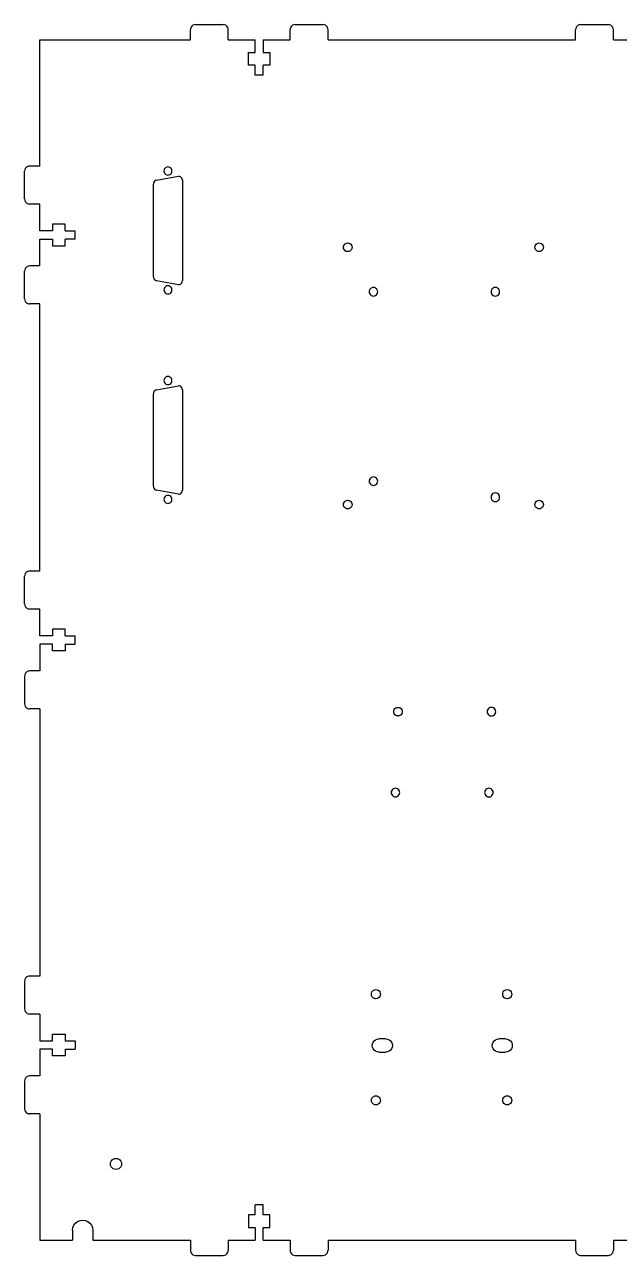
# Model space of a CAD drawing. Extents: x -841 to 661, y -518 to 541.
# Drawn here: x 156.8 to 392.3, y 44.7 to 531.7 of the extents above; entities that cross this region are included whole.
import ezdxf

# ---------------------------------------------------------------- set-up
doc = ezdxf.new("R2010")
doc.units = 0
doc.layers.get('0').update_dxf_attribs({"linetype": 'CONTINUOUS'})

msp = doc.modelspace()

# ---------------------------------------------------------------- linework, layer by layer
for p, q in [((223.03, 531.1), (222.71, 530.69)), ((223.44, 531.42), (223.03, 531.1)), ((223.92, 531.62), (223.44, 531.42)), ((224.44, 531.69), (223.92, 531.62)), ((224.44, 531.69), (235.44, 531.69)), ((235.96, 531.62), (235.44, 531.69)), ((236.44, 531.42), (235.96, 531.62)), ((236.85, 531.1), (236.44, 531.42)), ((237.17, 530.69), (236.85, 531.1)), ((262.53, 531.1), (262.21, 530.69)), ((262.94, 531.42), (262.53, 531.1)), ((263.42, 531.62), (262.94, 531.42)), ((263.94, 531.69), (263.42, 531.62)), ((263.94, 531.69), (274.94, 531.69)), ((275.46, 531.62), (274.94, 531.69)), ((275.94, 531.42), (275.46, 531.62)), ((276.35, 531.1), (275.94, 531.42)), ((276.67, 530.69), (276.35, 531.1)), ((375.53, 531.1), (375.21, 530.69)), ((375.94, 531.42), (375.53, 531.1)), ((376.42, 531.62), (375.94, 531.42)), ((376.94, 531.69), (376.42, 531.62)), ((376.94, 531.69), (387.94, 531.69)), ((388.46, 531.62), (387.94, 531.69)), ((388.94, 531.42), (388.46, 531.62)), ((389.35, 531.1), (388.94, 531.42)), ((389.67, 530.69), (389.35, 531.1)), ((222.51, 530.21), (222.44, 529.69)), ((222.44, 525.69), (222.44, 529.69)), ((222.71, 530.69), (222.51, 530.21)), ((237.37, 530.21), (237.17, 530.69)), ((237.44, 529.69), (237.37, 530.21)), ((237.44, 525.69), (237.44, 529.69)), ((262.01, 530.21), (261.94, 529.69)), ((261.94, 525.69), (261.94, 529.69)), ((262.21, 530.69), (262.01, 530.21)), ((276.87, 530.21), (276.67, 530.69)), ((276.94, 529.69), (276.87, 530.21)), ((276.94, 525.69), (276.94, 529.69)), ((375.01, 530.21), (374.94, 529.69)), ((374.94, 525.69), (374.94, 529.69)), ((375.21, 530.69), (375.01, 530.21)), ((389.87, 530.21), (389.67, 530.69)), ((389.94, 529.69), (389.87, 530.21)), ((389.94, 525.69), (389.94, 529.69)), ((162.8, 525.69), (222.44, 525.69)), ((162.8, 475.69), (162.8, 525.69)), ((237.44, 525.69), (248.09, 525.69)), ((248.09, 520.69), (248.09, 525.69)), ((251.29, 525.69), (251.29, 520.69)), ((251.29, 525.69), (261.94, 525.69)), ((276.94, 525.69), (374.94, 525.69)), ((389.94, 525.69), (400.59, 525.69)), ((245.44, 520.69), (248.09, 520.69)), ((245.44, 515.69), (245.44, 520.69)), ((251.29, 520.69), (253.94, 520.69)), ((253.94, 520.69), (253.94, 515.69)), ((248.09, 515.69), (245.44, 515.69)), ((248.09, 511.69), (248.09, 515.69)), ((251.29, 511.69), (248.09, 511.69)), ((251.29, 511.69), (251.29, 515.69)), ((253.94, 515.69), (251.29, 515.69)), ((156.87, 474.21), (156.8, 473.69)), ((156.8, 462.69), (156.8, 473.69)), ((157.07, 474.69), (156.87, 474.21)), ((157.39, 475.1), (157.07, 474.69)), ((157.8, 475.42), (157.39, 475.1)), ((158.28, 475.62), (157.8, 475.42)), ((158.8, 475.69), (158.28, 475.62)), ((162.8, 475.69), (158.8, 475.69)), ((212.01, 474.18), (211.95, 473.76)), ((211.95, 473.76), (212.01, 473.35)), ((212.17, 474.56), (212.01, 474.18)), ((212.01, 473.35), (212.17, 472.96)), ((212.42, 474.9), (212.17, 474.56)), ((212.17, 472.96), (212.42, 472.63)), ((212.75, 475.15), (212.42, 474.9)), ((212.42, 472.63), (212.75, 472.38)), ((213.14, 475.31), (212.75, 475.15)), ((213.55, 475.36), (213.14, 475.31)), ((213.97, 475.31), (213.55, 475.36)), ((214.35, 475.15), (213.97, 475.31)), ((214.68, 474.9), (214.35, 475.15)), ((214.35, 472.38), (214.68, 472.63)), ((214.94, 474.56), (214.68, 474.9)), ((214.68, 472.63), (214.94, 472.96)), ((215.1, 474.18), (214.94, 474.56)), ((214.94, 472.96), (215.1, 473.35)), ((215.15, 473.76), (215.1, 474.18)), ((215.1, 473.35), (215.15, 473.76)), ((207.86, 468.99), (207.8, 468.57)), ((207.8, 431.92), (207.8, 468.57)), ((208.02, 469.37), (207.86, 468.99)), ((208.27, 469.7), (208.02, 469.37)), ((208.6, 469.96), (208.27, 469.7)), ((208.99, 470.12), (208.6, 469.96)), ((208.99, 470.12), (217.7, 471.69)), ((212.75, 472.38), (213.14, 472.22)), ((213.14, 472.22), (213.55, 472.16)), ((213.55, 472.16), (213.97, 472.22)), ((213.97, 472.22), (214.35, 472.38)), ((218.12, 471.63), (217.7, 471.69)), ((218.5, 471.47), (218.12, 471.63)), ((218.83, 471.22), (218.5, 471.47)), ((219.09, 470.89), (218.83, 471.22)), ((219.25, 470.5), (219.09, 470.89)), ((219.3, 470.09), (219.25, 470.5)), ((219.3, 470.09), (219.3, 430.38)), ((156.8, 462.69), (156.87, 462.17)), ((156.87, 462.17), (157.07, 461.69)), ((157.07, 461.69), (157.39, 461.27)), ((157.39, 461.27), (157.8, 460.96)), ((157.8, 460.96), (158.28, 460.76)), ((158.28, 460.76), (158.8, 460.69)), ((162.8, 460.69), (158.8, 460.69)), ((162.8, 450.04), (162.8, 460.69)), ((167.8, 450.04), (162.8, 450.04)), ((167.8, 452.69), (167.8, 450.04)), ((172.8, 452.69), (167.8, 452.69)), ((172.8, 450.04), (172.8, 452.69)), ((172.8, 450.04), (176.8, 450.04)), ((176.8, 446.84), (176.8, 450.04)), ((162.8, 446.84), (167.8, 446.84)), ((162.8, 436.19), (162.8, 446.84)), ((167.8, 446.84), (167.8, 444.19)), ((167.8, 444.19), (172.8, 444.19)), ((176.8, 446.84), (172.8, 446.84)), ((172.8, 444.19), (172.8, 446.84)), ((283.04, 443.58), (283.1, 444.02)), ((283.1, 443.14), (283.04, 443.58)), ((283.1, 444.02), (283.27, 444.43)), ((283.27, 444.43), (283.54, 444.79)), ((283.54, 444.79), (283.89, 445.06)), ((283.89, 445.06), (284.3, 445.23)), ((284.3, 445.23), (284.74, 445.28)), ((284.74, 445.28), (285.18, 445.23)), ((285.18, 445.23), (285.59, 445.06)), ((285.59, 445.06), (285.95, 444.79)), ((285.95, 444.79), (286.22, 444.43)), ((286.22, 444.43), (286.39, 444.02)), ((286.39, 444.02), (286.44, 443.58)), ((286.44, 443.58), (286.39, 443.14)), ((358.84, 443.58), (358.9, 444.02)), ((358.9, 443.14), (358.84, 443.58)), ((358.9, 444.02), (359.07, 444.43)), ((359.07, 444.43), (359.34, 444.79)), ((359.34, 444.79), (359.69, 445.06)), ((359.69, 445.06), (360.1, 445.23)), ((360.1, 445.23), (360.54, 445.28)), ((360.54, 445.28), (360.98, 445.23)), ((360.98, 445.23), (361.39, 445.06)), ((361.39, 445.06), (361.75, 444.79)), ((361.75, 444.79), (362.02, 444.43)), ((362.02, 444.43), (362.19, 444.02)), ((362.19, 444.02), (362.24, 443.58)), ((362.24, 443.58), (362.19, 443.14)), ((283.27, 442.73), (283.1, 443.14)), ((283.54, 442.38), (283.27, 442.73)), ((283.89, 442.11), (283.54, 442.38)), ((284.3, 441.94), (283.89, 442.11)), ((284.74, 441.88), (284.3, 441.94)), ((285.18, 441.94), (284.74, 441.88)), ((285.59, 442.11), (285.18, 441.94)), ((285.95, 442.38), (285.59, 442.11)), ((286.22, 442.73), (285.95, 442.38)), ((286.39, 443.14), (286.22, 442.73)), ((359.07, 442.73), (358.9, 443.14)), ((359.34, 442.38), (359.07, 442.73)), ((359.69, 442.11), (359.34, 442.38)), ((360.1, 441.94), (359.69, 442.11)), ((360.54, 441.88), (360.1, 441.94)), ((360.98, 441.94), (360.54, 441.88)), ((361.39, 442.11), (360.98, 441.94)), ((361.75, 442.38), (361.39, 442.11)), ((362.02, 442.73), (361.75, 442.38)), ((362.19, 443.14), (362.02, 442.73)), ((156.87, 434.71), (156.8, 434.19)), ((156.8, 423.19), (156.8, 434.19)), ((157.07, 435.19), (156.87, 434.71)), ((157.39, 435.6), (157.07, 435.19)), ((157.8, 435.92), (157.39, 435.6)), ((158.28, 436.12), (157.8, 435.92)), ((158.8, 436.19), (158.28, 436.12)), ((162.8, 436.19), (158.8, 436.19)), ((207.8, 431.92), (207.86, 431.5)), ((207.86, 431.5), (208.02, 431.12)), ((208.02, 431.12), (208.27, 430.79)), ((208.27, 430.79), (208.6, 430.53)), ((208.6, 430.53), (208.99, 430.37)), ((217.7, 428.78), (208.99, 430.37)), ((217.7, 428.78), (218.12, 428.83)), ((218.12, 428.83), (218.5, 428.99)), ((218.5, 428.99), (218.83, 429.25)), ((218.83, 429.25), (219.09, 429.58)), ((219.09, 429.58), (219.25, 429.97)), ((219.25, 429.97), (219.3, 430.38)), ((212.01, 427.14), (211.95, 426.72)), ((211.95, 426.72), (212.01, 426.31)), ((212.17, 427.52), (212.01, 427.14)), ((212.01, 426.31), (212.17, 425.92)), ((212.42, 427.86), (212.17, 427.52)), ((212.17, 425.92), (212.42, 425.59)), ((212.75, 428.11), (212.42, 427.86)), ((212.42, 425.59), (212.75, 425.34)), ((213.14, 428.27), (212.75, 428.11)), ((212.75, 425.34), (213.14, 425.18)), ((213.55, 428.32), (213.14, 428.27)), ((213.14, 425.18), (213.55, 425.12)), ((213.97, 428.27), (213.55, 428.32)), ((213.55, 425.12), (213.97, 425.18)), ((214.35, 428.11), (213.97, 428.27)), ((213.97, 425.18), (214.35, 425.34)), ((214.68, 427.86), (214.35, 428.11)), ((214.35, 425.34), (214.68, 425.59)), ((214.94, 427.52), (214.68, 427.86)), ((214.68, 425.59), (214.94, 425.92)), ((215.1, 427.14), (214.94, 427.52)), ((214.94, 425.92), (215.1, 426.31)), ((215.15, 426.72), (215.1, 427.14)), ((215.1, 426.31), (215.15, 426.72)), ((293.29, 426.41), (293.23, 425.97)), ((293.23, 425.97), (293.29, 425.53)), ((293.46, 426.82), (293.29, 426.41)), ((293.29, 425.53), (293.46, 425.12)), ((293.73, 427.17), (293.46, 426.82)), ((293.46, 425.12), (293.73, 424.77)), ((294.08, 427.44), (293.73, 427.17)), ((293.73, 424.77), (294.08, 424.5)), ((294.5, 427.61), (294.08, 427.44)), ((294.08, 424.5), (294.5, 424.33)), ((294.93, 427.67), (294.5, 427.61)), ((294.5, 424.33), (294.93, 424.27)), ((295.37, 427.61), (294.93, 427.67)), ((294.93, 424.27), (295.37, 424.33)), ((295.78, 427.44), (295.37, 427.61)), ((295.37, 424.33), (295.78, 424.5)), ((296.14, 427.17), (295.78, 427.44)), ((295.78, 424.5), (296.14, 424.77)), ((296.41, 426.82), (296.14, 427.17)), ((296.14, 424.77), (296.41, 425.12)), ((296.58, 426.41), (296.41, 426.82)), ((296.41, 425.12), (296.58, 425.53)), ((296.63, 425.97), (296.58, 426.41)), ((296.58, 425.53), (296.63, 425.97)), ((341.55, 426.41), (341.49, 425.97)), ((341.49, 425.97), (341.55, 425.53)), ((341.72, 426.82), (341.55, 426.41)), ((341.55, 425.53), (341.72, 425.12)), ((341.99, 427.17), (341.72, 426.82)), ((341.72, 425.12), (341.99, 424.77)), ((342.34, 427.44), (341.99, 427.17)), ((341.99, 424.77), (342.34, 424.5)), ((342.76, 427.61), (342.34, 427.44)), ((342.34, 424.5), (342.76, 424.33)), ((343.19, 427.67), (342.76, 427.61)), ((342.76, 424.33), (343.19, 424.27)), ((343.63, 427.61), (343.19, 427.67)), ((343.19, 424.27), (343.63, 424.33)), ((344.04, 427.44), (343.63, 427.61)), ((343.63, 424.33), (344.04, 424.5)), ((344.4, 427.17), (344.04, 427.44)), ((344.04, 424.5), (344.4, 424.77)), ((344.67, 426.82), (344.4, 427.17)), ((344.4, 424.77), (344.67, 425.12)), ((344.84, 426.41), (344.67, 426.82)), ((344.67, 425.12), (344.84, 425.53)), ((344.89, 425.97), (344.84, 426.41)), ((344.84, 425.53), (344.89, 425.97)), ((156.8, 423.19), (156.87, 422.67)), ((156.87, 422.67), (157.07, 422.19)), ((157.07, 422.19), (157.39, 421.77)), ((157.39, 421.77), (157.8, 421.46)), ((157.8, 421.46), (158.28, 421.26)), ((158.28, 421.26), (158.8, 421.19)), ((162.8, 421.19), (158.8, 421.19)), ((162.8, 315.44), (162.8, 421.19)), ((212.01, 391.27), (211.95, 390.86)), ((211.95, 390.86), (212.01, 390.44)), ((212.17, 391.66), (212.01, 391.27)), ((212.01, 390.44), (212.17, 390.06)), ((212.42, 391.99), (212.17, 391.66)), ((212.17, 390.06), (212.42, 389.73)), ((212.75, 392.24), (212.42, 391.99)), ((212.42, 389.73), (212.75, 389.47)), ((213.14, 392.4), (212.75, 392.24)), ((213.55, 392.46), (213.14, 392.4)), ((213.97, 392.4), (213.55, 392.46)), ((214.35, 392.24), (213.97, 392.4)), ((214.68, 391.99), (214.35, 392.24)), ((214.35, 389.47), (214.68, 389.73)), ((214.94, 391.66), (214.68, 391.99)), ((214.68, 389.73), (214.94, 390.06)), ((215.1, 391.27), (214.94, 391.66)), ((214.94, 390.06), (215.1, 390.44)), ((215.15, 390.86), (215.1, 391.27)), ((215.1, 390.44), (215.15, 390.86)), ((207.86, 386.08), (207.8, 385.66)), ((207.8, 349.01), (207.8, 385.66)), ((208.02, 386.46), (207.86, 386.08)), ((208.27, 386.8), (208.02, 386.46)), ((208.6, 387.05), (208.27, 386.8)), ((208.99, 387.21), (208.6, 387.05)), ((208.99, 387.21), (217.7, 388.78)), ((212.75, 389.47), (213.14, 389.31)), ((213.14, 389.31), (213.55, 389.26)), ((213.55, 389.26), (213.97, 389.31)), ((213.97, 389.31), (214.35, 389.47)), ((218.12, 388.73), (217.7, 388.78)), ((218.5, 388.57), (218.12, 388.73)), ((218.83, 388.31), (218.5, 388.57)), ((219.09, 387.98), (218.83, 388.31)), ((219.25, 387.59), (219.09, 387.98)), ((219.3, 387.18), (219.25, 387.59)), ((219.3, 387.18), (219.3, 347.47)), ((293.29, 351.48), (293.23, 351.04)), ((293.23, 351.04), (293.29, 350.6)), ((293.46, 351.89), (293.29, 351.48)), ((293.73, 352.24), (293.46, 351.89)), ((294.08, 352.51), (293.73, 352.24)), ((294.5, 352.68), (294.08, 352.51)), ((294.93, 352.74), (294.5, 352.68)), ((295.37, 352.68), (294.93, 352.74)), ((295.78, 352.51), (295.37, 352.68)), ((296.14, 352.24), (295.78, 352.51)), ((296.41, 351.89), (296.14, 352.24)), ((296.58, 351.48), (296.41, 351.89)), ((296.63, 351.04), (296.58, 351.48)), ((296.58, 350.6), (296.63, 351.04)), ((207.8, 349.01), (207.86, 348.6)), ((207.86, 348.6), (208.02, 348.21)), ((208.02, 348.21), (208.27, 347.88)), ((208.27, 347.88), (208.6, 347.62)), ((208.6, 347.62), (208.99, 347.46)), ((217.7, 345.87), (208.99, 347.46)), ((217.7, 345.87), (218.12, 345.93)), ((218.12, 345.93), (218.5, 346.09)), ((218.5, 346.09), (218.83, 346.34)), ((218.83, 346.34), (219.09, 346.67)), ((219.09, 346.67), (219.25, 347.06)), ((219.25, 347.06), (219.3, 347.47)), ((293.29, 350.6), (293.46, 350.19)), ((293.46, 350.19), (293.73, 349.84)), ((293.73, 349.84), (294.08, 349.57)), ((294.08, 349.57), (294.5, 349.4)), ((294.5, 349.4), (294.93, 349.34)), ((294.93, 349.34), (295.37, 349.4)), ((295.37, 349.4), (295.78, 349.57)), ((295.78, 349.57), (296.14, 349.84)), ((296.14, 349.84), (296.41, 350.19)), ((296.41, 350.19), (296.58, 350.6)), ((341.99, 345.89), (341.72, 345.54)), ((342.34, 346.16), (341.99, 345.89)), ((342.76, 346.33), (342.34, 346.16)), ((343.19, 346.39), (342.76, 346.33)), ((343.63, 346.33), (343.19, 346.39)), ((344.04, 346.16), (343.63, 346.33)), ((344.4, 345.89), (344.04, 346.16)), ((344.67, 345.54), (344.4, 345.89)), ((212.01, 344.23), (211.95, 343.82)), ((211.95, 343.82), (212.01, 343.4)), ((212.17, 344.62), (212.01, 344.23)), ((212.01, 343.4), (212.17, 343.02)), ((212.42, 344.95), (212.17, 344.62)), ((212.17, 343.02), (212.42, 342.69)), ((212.75, 345.2), (212.42, 344.95)), ((212.42, 342.69), (212.75, 342.43)), ((213.14, 345.36), (212.75, 345.2)), ((212.75, 342.43), (213.14, 342.27)), ((213.55, 345.42), (213.14, 345.36)), ((213.14, 342.27), (213.55, 342.22)), ((213.97, 345.36), (213.55, 345.42)), ((213.55, 342.22), (213.97, 342.27)), ((214.35, 345.2), (213.97, 345.36)), ((213.97, 342.27), (214.35, 342.43)), ((214.68, 344.95), (214.35, 345.2)), ((214.35, 342.43), (214.68, 342.69)), ((214.94, 344.62), (214.68, 344.95)), ((214.68, 342.69), (214.94, 343.02)), ((215.1, 344.23), (214.94, 344.62)), ((214.94, 343.02), (215.1, 343.4)), ((215.15, 343.82), (215.1, 344.23)), ((215.1, 343.4), (215.15, 343.82)), ((283.04, 341.78), (283.1, 342.22)), ((283.1, 341.34), (283.04, 341.78)), ((283.1, 342.22), (283.27, 342.63)), ((283.27, 340.93), (283.1, 341.34)), ((283.27, 342.63), (283.54, 342.99)), ((283.54, 340.58), (283.27, 340.93)), ((283.54, 342.99), (283.89, 343.26)), ((283.89, 343.26), (284.3, 343.43)), ((284.3, 343.43), (284.74, 343.48)), ((284.74, 343.48), (285.18, 343.43)), ((285.18, 343.43), (285.59, 343.26)), ((285.59, 343.26), (285.95, 342.99)), ((285.95, 342.99), (286.22, 342.63)), ((286.22, 340.93), (285.95, 340.58)), ((286.22, 342.63), (286.39, 342.22)), ((286.39, 341.34), (286.22, 340.93)), ((286.39, 342.22), (286.44, 341.78)), ((286.44, 341.78), (286.39, 341.34)), ((341.55, 345.13), (341.49, 344.69)), ((341.49, 344.69), (341.55, 344.25)), ((341.72, 345.54), (341.55, 345.13)), ((341.55, 344.25), (341.72, 343.84)), ((341.72, 343.84), (341.99, 343.49)), ((341.99, 343.49), (342.34, 343.22)), ((342.34, 343.22), (342.76, 343.05)), ((342.76, 343.05), (343.19, 342.99)), ((343.19, 342.99), (343.63, 343.05)), ((343.63, 343.05), (344.04, 343.22)), ((344.04, 343.22), (344.4, 343.49)), ((344.4, 343.49), (344.67, 343.84)), ((344.84, 345.13), (344.67, 345.54)), ((344.67, 343.84), (344.84, 344.25)), ((344.89, 344.69), (344.84, 345.13)), ((344.84, 344.25), (344.89, 344.69)), ((358.84, 341.78), (358.9, 342.22)), ((358.9, 341.34), (358.84, 341.78)), ((358.9, 342.22), (359.07, 342.63)), ((359.07, 340.93), (358.9, 341.34)), ((359.07, 342.63), (359.34, 342.99)), ((359.34, 340.58), (359.07, 340.93)), ((359.34, 342.99), (359.69, 343.26)), ((359.69, 343.26), (360.1, 343.43)), ((360.1, 343.43), (360.54, 343.48)), ((360.54, 343.48), (360.98, 343.43)), ((360.98, 343.43), (361.39, 343.26)), ((361.39, 343.26), (361.75, 342.99)), ((361.75, 342.99), (362.02, 342.63)), ((362.02, 340.93), (361.75, 340.58)), ((362.02, 342.63), (362.19, 342.22)), ((362.19, 341.34), (362.02, 340.93)), ((362.19, 342.22), (362.24, 341.78)), ((362.24, 341.78), (362.19, 341.34)), ((283.89, 340.31), (283.54, 340.58)), ((284.3, 340.14), (283.89, 340.31)), ((284.74, 340.08), (284.3, 340.14)), ((285.18, 340.14), (284.74, 340.08)), ((285.59, 340.31), (285.18, 340.14)), ((285.95, 340.58), (285.59, 340.31)), ((359.69, 340.31), (359.34, 340.58)), ((360.1, 340.14), (359.69, 340.31)), ((360.54, 340.08), (360.1, 340.14)), ((360.98, 340.14), (360.54, 340.08)), ((361.39, 340.31), (360.98, 340.14)), ((361.75, 340.58), (361.39, 340.31)), ((156.87, 313.96), (156.8, 313.44)), ((156.8, 302.44), (156.8, 313.44)), ((157.07, 314.44), (156.87, 313.96)), ((157.39, 314.85), (157.07, 314.44)), ((157.8, 315.17), (157.39, 314.85)), ((158.28, 315.37), (157.8, 315.17)), ((158.8, 315.44), (158.28, 315.37)), ((162.8, 315.44), (158.8, 315.44)), ((156.8, 302.44), (156.87, 301.92)), ((156.87, 301.92), (157.07, 301.44)), ((157.07, 301.44), (157.39, 301.02)), ((157.39, 301.02), (157.8, 300.71)), ((157.8, 300.71), (158.28, 300.51)), ((158.28, 300.51), (158.8, 300.44)), ((162.8, 300.44), (158.8, 300.44)), ((162.8, 289.79), (162.8, 300.44)), ((167.8, 292.44), (167.8, 289.79)), ((172.8, 292.44), (167.8, 292.44)), ((172.8, 289.79), (172.8, 292.44)), ((167.8, 289.79), (162.8, 289.79)), ((172.8, 289.79), (176.8, 289.79)), ((176.8, 286.59), (176.8, 289.79)), ((162.8, 286.59), (162.8, 275.94)), ((167.8, 286.59), (162.8, 286.59)), ((167.8, 283.94), (167.8, 286.59)), ((172.8, 283.94), (167.8, 283.94)), ((172.8, 286.59), (172.8, 283.94)), ((172.8, 286.59), (176.8, 286.59)), ((156.87, 274.46), (156.8, 273.94)), ((156.8, 273.94), (156.8, 262.94)), ((157.07, 274.94), (156.87, 274.46)), ((157.39, 275.35), (157.07, 274.94)), ((157.8, 275.67), (157.39, 275.35)), ((158.28, 275.87), (157.8, 275.67)), ((158.8, 275.94), (158.28, 275.87)), ((162.8, 275.94), (158.8, 275.94)), ((156.8, 262.94), (156.87, 262.42)), ((156.87, 262.42), (157.07, 261.94)), ((157.07, 261.94), (157.39, 261.52)), ((157.39, 261.52), (157.8, 261.21)), ((157.8, 261.21), (158.28, 261.01)), ((158.28, 261.01), (158.8, 260.94)), ((162.8, 260.94), (158.8, 260.94)), ((162.8, 260.94), (162.8, 155.19)), ((302.94, 259.83), (303, 260.27)), ((303, 259.39), (302.94, 259.83)), ((303, 260.27), (303.17, 260.68)), ((303.17, 258.98), (303, 259.39)), ((303.17, 260.68), (303.44, 261.03)), ((303.44, 258.63), (303.17, 258.98)), ((303.44, 261.03), (303.79, 261.3)), ((303.79, 258.36), (303.44, 258.63)), ((303.79, 261.3), (304.2, 261.47)), ((304.2, 258.19), (303.79, 258.36)), ((304.2, 261.47), (304.64, 261.53)), ((304.64, 258.13), (304.2, 258.19)), ((304.64, 261.53), (305.08, 261.47)), ((305.08, 258.19), (304.64, 258.13)), ((305.08, 261.47), (305.49, 261.3)), ((305.49, 258.36), (305.08, 258.19)), ((305.49, 261.3), (305.85, 261.03)), ((305.85, 258.63), (305.49, 258.36)), ((305.85, 261.03), (306.12, 260.68)), ((306.12, 258.98), (305.85, 258.63)), ((306.12, 260.68), (306.29, 260.27)), ((306.29, 259.39), (306.12, 258.98)), ((306.29, 260.27), (306.34, 259.83)), ((306.34, 259.83), (306.29, 259.39)), ((340, 260.27), (339.94, 259.83)), ((339.94, 259.83), (340, 259.39)), ((340.17, 260.68), (340, 260.27)), ((340, 259.39), (340.17, 258.98)), ((340.44, 261.03), (340.17, 260.68)), ((340.17, 258.98), (340.44, 258.63)), ((340.79, 261.3), (340.44, 261.03)), ((340.44, 258.63), (340.79, 258.36)), ((341.2, 261.47), (340.79, 261.3)), ((340.79, 258.36), (341.2, 258.19)), ((341.64, 261.53), (341.2, 261.47)), ((341.2, 258.19), (341.64, 258.13)), ((342.08, 261.47), (341.64, 261.53)), ((341.64, 258.13), (342.08, 258.19)), ((342.49, 261.3), (342.08, 261.47)), ((342.08, 258.19), (342.49, 258.36)), ((342.84, 261.03), (342.49, 261.3)), ((342.49, 258.36), (342.84, 258.63)), ((343.11, 260.68), (342.84, 261.03)), ((342.84, 258.63), (343.11, 258.98)), ((343.28, 260.27), (343.11, 260.68)), ((343.11, 258.98), (343.28, 259.39)), ((343.34, 259.83), (343.28, 260.27)), ((343.28, 259.39), (343.34, 259.83)), ((302.45, 229.04), (302.18, 228.69)), ((302.8, 229.31), (302.45, 229.04)), ((303.21, 229.48), (302.8, 229.31)), ((303.65, 229.54), (303.21, 229.48)), ((304.09, 229.48), (303.65, 229.54)), ((304.5, 229.31), (304.09, 229.48)), ((304.85, 229.04), (304.5, 229.31)), ((305.12, 228.69), (304.85, 229.04)), ((339.44, 229.04), (339.17, 228.69)), ((339.79, 229.31), (339.44, 229.04)), ((340.2, 229.48), (339.79, 229.31)), ((340.64, 229.54), (340.2, 229.48)), ((341.08, 229.48), (340.64, 229.54)), ((341.49, 229.31), (341.08, 229.48)), ((341.85, 229.04), (341.49, 229.31)), ((342.12, 228.69), (341.85, 229.04)), ((302.01, 228.28), (301.95, 227.84)), ((301.95, 227.84), (302.01, 227.4)), ((302.18, 228.69), (302.01, 228.28)), ((302.01, 227.4), (302.18, 226.99)), ((302.18, 226.99), (302.45, 226.63)), ((302.45, 226.63), (302.8, 226.36)), ((302.8, 226.36), (303.21, 226.19)), ((303.21, 226.19), (303.65, 226.14)), ((303.65, 226.14), (304.09, 226.19)), ((304.09, 226.19), (304.5, 226.36)), ((304.5, 226.36), (304.85, 226.63)), ((304.85, 226.63), (305.12, 226.99)), ((305.29, 228.28), (305.12, 228.69)), ((305.12, 226.99), (305.29, 227.4)), ((305.35, 227.84), (305.29, 228.28)), ((305.29, 227.4), (305.35, 227.84)), ((339, 228.28), (338.94, 227.84)), ((338.94, 227.84), (339, 227.4)), ((339.17, 228.69), (339, 228.28)), ((339, 227.4), (339.17, 226.99)), ((339.17, 226.99), (339.44, 226.63)), ((339.44, 226.63), (339.79, 226.36)), ((339.79, 226.36), (340.2, 226.19)), ((340.2, 226.19), (340.64, 226.14)), ((340.64, 226.14), (341.08, 226.19)), ((341.08, 226.19), (341.49, 226.36)), ((341.49, 226.36), (341.85, 226.63)), ((341.85, 226.63), (342.12, 226.99)), ((342.29, 228.28), (342.12, 228.69)), ((342.12, 226.99), (342.29, 227.4)), ((342.34, 227.84), (342.29, 228.28)), ((342.29, 227.4), (342.34, 227.84)), ((156.87, 153.71), (156.8, 153.19)), ((156.8, 153.19), (156.8, 142.19)), ((157.07, 154.19), (156.87, 153.71)), ((157.39, 154.6), (157.07, 154.19)), ((157.8, 154.92), (157.39, 154.6)), ((158.28, 155.12), (157.8, 154.92)), ((158.8, 155.19), (158.28, 155.12)), ((162.8, 155.19), (158.8, 155.19)), ((294.1, 148.04), (294.16, 148.5)), ((294.16, 147.57), (294.1, 148.04)), ((294.16, 148.5), (294.34, 148.94)), ((294.34, 147.14), (294.16, 147.57)), ((294.34, 148.94), (294.62, 149.31)), ((294.62, 146.77), (294.34, 147.14)), ((294.62, 149.31), (295, 149.6)), ((295, 146.48), (294.62, 146.77)), ((295, 149.6), (295.43, 149.78)), ((295.43, 146.3), (295, 146.48)), ((295.43, 149.78), (295.9, 149.84)), ((295.9, 146.24), (295.43, 146.3)), ((295.9, 149.84), (296.36, 149.78)), ((296.36, 146.3), (295.9, 146.24)), ((296.36, 149.78), (296.8, 149.6)), ((296.8, 146.48), (296.36, 146.3)), ((296.8, 149.6), (297.17, 149.31)), ((297.17, 146.77), (296.8, 146.48)), ((297.17, 149.31), (297.46, 148.94)), ((297.46, 147.14), (297.17, 146.77)), ((297.46, 148.94), (297.64, 148.5)), ((297.64, 147.57), (297.46, 147.14)), ((297.64, 148.5), (297.7, 148.04)), ((297.7, 148.04), (297.64, 147.57)), ((346.1, 148.04), (346.16, 148.5)), ((346.16, 147.57), (346.1, 148.04)), ((346.16, 148.5), (346.34, 148.94)), ((346.34, 147.14), (346.16, 147.57)), ((346.34, 148.94), (346.62, 149.31)), ((346.62, 146.77), (346.34, 147.14)), ((346.62, 149.31), (347, 149.6)), ((347, 146.48), (346.62, 146.77)), ((347, 149.6), (347.43, 149.78)), ((347.43, 146.3), (347, 146.48)), ((347.43, 149.78), (347.9, 149.84)), ((347.9, 146.24), (347.43, 146.3)), ((347.9, 149.84), (348.36, 149.78)), ((348.36, 146.3), (347.9, 146.24)), ((348.36, 149.78), (348.8, 149.6)), ((348.8, 146.48), (348.36, 146.3)), ((348.8, 149.6), (349.17, 149.31)), ((349.17, 146.77), (348.8, 146.48)), ((349.17, 149.31), (349.46, 148.94)), ((349.46, 147.14), (349.17, 146.77)), ((349.46, 148.94), (349.64, 148.5)), ((349.64, 147.57), (349.46, 147.14)), ((349.64, 148.5), (349.7, 148.04)), ((349.7, 148.04), (349.64, 147.57)), ((156.8, 142.19), (156.87, 141.67)), ((156.87, 141.67), (157.07, 141.19)), ((157.07, 141.19), (157.39, 140.77)), ((157.39, 140.77), (157.8, 140.46)), ((157.8, 140.46), (158.28, 140.26)), ((158.28, 140.26), (158.8, 140.19)), ((162.8, 140.19), (158.8, 140.19)), ((162.8, 140.19), (162.8, 129.54)), ((167.8, 132.19), (172.8, 132.19)), ((167.8, 129.54), (167.8, 132.19)), ((172.8, 132.19), (172.8, 129.54)), ((162.8, 129.54), (167.8, 129.54)), ((172.8, 129.54), (176.8, 129.54)), ((176.8, 129.54), (176.8, 126.34)), ((294.47, 127.73), (294.56, 128.41)), ((294.56, 127.04), (294.47, 127.73)), ((294.56, 128.41), (294.82, 129.05)), ((294.82, 126.4), (294.56, 127.04)), ((294.82, 129.05), (295.25, 129.6)), ((295.25, 129.6), (295.79, 130.02)), ((295.79, 130.02), (296.43, 130.29)), ((296.43, 130.29), (297.12, 130.38)), ((299.77, 130.38), (297.12, 130.38)), ((299.77, 130.38), (300.45, 130.29)), ((300.45, 130.29), (301.09, 130.02)), ((301.09, 130.02), (301.64, 129.6)), ((301.64, 129.6), (302.06, 129.05)), ((302.06, 129.05), (302.33, 128.41)), ((302.33, 127.04), (302.06, 126.4)), ((302.33, 128.41), (302.42, 127.73)), ((302.42, 127.73), (302.33, 127.04)), ((341.97, 127.73), (342.06, 128.41)), ((342.06, 127.04), (341.97, 127.73)), ((342.06, 128.41), (342.32, 129.05)), ((342.32, 126.4), (342.06, 127.04)), ((342.32, 129.05), (342.75, 129.6)), ((342.75, 129.6), (343.29, 130.02)), ((343.29, 130.02), (343.93, 130.29)), ((343.93, 130.29), (344.62, 130.38)), ((347.27, 130.38), (344.62, 130.38)), ((347.27, 130.38), (347.95, 130.29)), ((347.95, 130.29), (348.59, 130.02)), ((348.59, 130.02), (349.14, 129.6)), ((349.14, 129.6), (349.56, 129.05)), ((349.56, 129.05), (349.83, 128.41)), ((349.83, 127.04), (349.56, 126.4)), ((349.83, 128.41), (349.92, 127.73)), ((349.92, 127.73), (349.83, 127.04)), ((162.8, 126.34), (162.8, 115.69)), ((167.8, 126.34), (162.8, 126.34)), ((167.8, 123.69), (167.8, 126.34)), ((172.8, 123.69), (167.8, 123.69)), ((172.8, 126.34), (176.8, 126.34)), ((172.8, 126.34), (172.8, 123.69)), ((295.25, 125.85), (294.82, 126.4)), ((295.79, 125.43), (295.25, 125.85)), ((296.43, 125.17), (295.79, 125.43)), ((297.12, 125.08), (296.43, 125.17)), ((297.12, 125.08), (299.77, 125.08)), ((300.45, 125.17), (299.77, 125.08)), ((301.09, 125.43), (300.45, 125.17)), ((301.64, 125.85), (301.09, 125.43)), ((302.06, 126.4), (301.64, 125.85)), ((342.75, 125.85), (342.32, 126.4)), ((343.29, 125.43), (342.75, 125.85)), ((343.93, 125.17), (343.29, 125.43)), ((344.62, 125.08), (343.93, 125.17)), ((344.62, 125.08), (347.27, 125.08)), ((347.95, 125.17), (347.27, 125.08)), ((348.59, 125.43), (347.95, 125.17)), ((349.14, 125.85), (348.59, 125.43)), ((349.56, 126.4), (349.14, 125.85)), ((156.87, 114.21), (156.8, 113.69)), ((156.8, 113.69), (156.8, 102.69)), ((157.07, 114.69), (156.87, 114.21)), ((157.39, 115.1), (157.07, 114.69)), ((157.8, 115.42), (157.39, 115.1)), ((158.28, 115.62), (157.8, 115.42)), ((158.8, 115.69), (158.28, 115.62)), ((162.8, 115.69), (158.8, 115.69)), ((294.34, 106.94), (294.62, 107.31)), ((294.62, 107.31), (295, 107.6)), ((295, 107.6), (295.43, 107.78)), ((295.43, 107.78), (295.9, 107.84)), ((295.9, 107.84), (296.36, 107.78)), ((296.36, 107.78), (296.8, 107.6)), ((296.8, 107.6), (297.17, 107.31)), ((297.17, 107.31), (297.46, 106.94)), ((346.34, 106.94), (346.62, 107.31)), ((346.62, 107.31), (347, 107.6)), ((347, 107.6), (347.43, 107.78)), ((347.43, 107.78), (347.9, 107.84)), ((347.9, 107.84), (348.36, 107.78)), ((348.36, 107.78), (348.8, 107.6)), ((348.8, 107.6), (349.17, 107.31)), ((349.17, 107.31), (349.46, 106.94)), ((156.8, 102.69), (156.87, 102.17)), ((294.1, 106.04), (294.16, 106.5)), ((294.16, 105.57), (294.1, 106.04)), ((294.16, 106.5), (294.34, 106.94)), ((294.34, 105.14), (294.16, 105.57)), ((294.62, 104.77), (294.34, 105.14)), ((295, 104.48), (294.62, 104.77)), ((295.43, 104.3), (295, 104.48)), ((295.9, 104.24), (295.43, 104.3)), ((296.36, 104.3), (295.9, 104.24)), ((296.8, 104.48), (296.36, 104.3)), ((297.17, 104.77), (296.8, 104.48)), ((297.46, 105.14), (297.17, 104.77)), ((297.46, 106.94), (297.64, 106.5)), ((297.64, 105.57), (297.46, 105.14)), ((297.64, 106.5), (297.7, 106.04)), ((297.7, 106.04), (297.64, 105.57)), ((346.1, 106.04), (346.16, 106.5)), ((346.16, 105.57), (346.1, 106.04)), ((346.16, 106.5), (346.34, 106.94)), ((346.34, 105.14), (346.16, 105.57)), ((346.62, 104.77), (346.34, 105.14)), ((347, 104.48), (346.62, 104.77)), ((347.43, 104.3), (347, 104.48)), ((347.9, 104.24), (347.43, 104.3)), ((348.36, 104.3), (347.9, 104.24)), ((348.8, 104.48), (348.36, 104.3)), ((349.17, 104.77), (348.8, 104.48)), ((349.46, 105.14), (349.17, 104.77)), ((349.46, 106.94), (349.64, 106.5)), ((349.64, 105.57), (349.46, 105.14)), ((349.64, 106.5), (349.7, 106.04)), ((349.7, 106.04), (349.64, 105.57)), ((156.87, 102.17), (157.07, 101.69)), ((157.07, 101.69), (157.39, 101.27)), ((157.39, 101.27), (157.8, 100.96)), ((157.8, 100.96), (158.28, 100.76)), ((158.28, 100.76), (158.8, 100.69)), ((162.8, 100.69), (158.8, 100.69)), ((162.8, 100.69), (162.8, 50.69)), ((191.45, 82.45), (191.9, 82.8)), ((191.9, 82.8), (192.43, 83.02)), ((192.43, 83.02), (193, 83.09)), ((193, 83.09), (193.57, 83.02)), ((193.57, 83.02), (194.1, 82.8)), ((194.1, 82.8), (194.56, 82.45)), ((190.8, 80.89), (190.88, 81.46)), ((190.88, 80.32), (190.8, 80.89)), ((190.88, 81.46), (191.1, 81.99)), ((191.1, 79.79), (190.88, 80.32)), ((191.1, 81.99), (191.45, 82.45)), ((191.45, 79.34), (191.1, 79.79)), ((191.9, 78.99), (191.45, 79.34)), ((192.43, 78.77), (191.9, 78.99)), ((193, 78.69), (192.43, 78.77)), ((193.57, 78.77), (193, 78.69)), ((194.1, 78.99), (193.57, 78.77)), ((194.56, 79.34), (194.1, 78.99)), ((194.56, 82.45), (194.91, 81.99)), ((194.91, 79.79), (194.56, 79.34)), ((194.91, 81.99), (195.13, 81.46)), ((195.13, 80.32), (194.91, 79.79)), ((195.13, 81.46), (195.2, 80.89)), ((195.2, 80.89), (195.13, 80.32)), ((248.09, 60.69), (248.09, 64.69)), ((251.29, 64.69), (248.09, 64.69)), ((251.29, 60.69), (251.29, 64.69)), ((177.81, 58.13), (178.77, 58.53)), ((178.77, 58.53), (179.8, 58.66)), ((179.8, 58.66), (180.83, 58.53)), ((180.83, 58.53), (181.79, 58.13)), ((245.44, 60.69), (245.44, 55.69)), ((248.09, 60.69), (245.44, 60.69)), ((253.94, 60.69), (251.29, 60.69)), ((253.94, 55.69), (253.94, 60.69)), ((175.83, 54.69), (175.96, 55.72)), ((175.83, 54.69), (175.83, 50.69)), ((175.96, 55.72), (176.36, 56.68)), ((176.36, 56.68), (176.99, 57.5)), ((176.99, 57.5), (177.81, 58.13)), ((181.79, 58.13), (182.61, 57.5)), ((182.61, 57.5), (183.24, 56.68)), ((183.24, 56.68), (183.64, 55.72)), ((183.64, 55.72), (183.78, 54.69)), ((183.78, 54.69), (183.78, 50.69)), ((245.44, 55.69), (248.09, 55.69)), ((248.09, 55.69), (248.09, 50.69)), ((251.29, 55.69), (253.94, 55.69)), ((251.29, 50.69), (251.29, 55.69)), ((162.8, 50.69), (175.83, 50.69)), ((183.78, 50.69), (222.44, 50.69)), ((222.44, 50.69), (222.44, 46.69)), ((237.44, 50.69), (248.09, 50.69)), ((237.44, 50.69), (237.44, 46.69)), ((251.29, 50.69), (261.94, 50.69)), ((261.94, 50.69), (261.94, 46.69)), ((276.94, 50.69), (374.94, 50.69)), ((276.94, 50.69), (276.94, 46.69)), ((374.94, 50.69), (374.94, 46.69)), ((389.94, 50.69), (400.59, 50.69)), ((389.94, 50.69), (389.94, 46.69)), ((222.44, 46.69), (222.51, 46.17)), ((222.51, 46.17), (222.71, 45.69)), ((222.71, 45.69), (223.03, 45.27)), ((223.03, 45.27), (223.44, 44.96)), ((223.44, 44.96), (223.92, 44.76)), ((223.92, 44.76), (224.44, 44.69)), ((224.44, 44.69), (235.44, 44.69)), ((235.44, 44.69), (235.96, 44.76)), ((235.96, 44.76), (236.44, 44.96)), ((236.44, 44.96), (236.85, 45.27)), ((236.85, 45.27), (237.17, 45.69)), ((237.17, 45.69), (237.37, 46.17)), ((237.37, 46.17), (237.44, 46.69)), ((261.94, 46.69), (262.01, 46.17)), ((262.01, 46.17), (262.21, 45.69)), ((262.21, 45.69), (262.53, 45.27)), ((262.53, 45.27), (262.94, 44.96)), ((262.94, 44.96), (263.42, 44.76)), ((263.42, 44.76), (263.94, 44.69)), ((263.94, 44.69), (274.94, 44.69)), ((274.94, 44.69), (275.46, 44.76)), ((275.46, 44.76), (275.94, 44.96)), ((275.94, 44.96), (276.35, 45.27)), ((276.35, 45.27), (276.67, 45.69)), ((276.67, 45.69), (276.87, 46.17)), ((276.87, 46.17), (276.94, 46.69)), ((374.94, 46.69), (375.01, 46.17)), ((375.01, 46.17), (375.21, 45.69)), ((375.21, 45.69), (375.53, 45.27)), ((375.53, 45.27), (375.94, 44.96)), ((375.94, 44.96), (376.42, 44.76)), ((376.42, 44.76), (376.94, 44.69)), ((376.94, 44.69), (387.94, 44.69)), ((387.94, 44.69), (388.46, 44.76)), ((388.46, 44.76), (388.94, 44.96)), ((388.94, 44.96), (389.35, 45.27)), ((389.35, 45.27), (389.67, 45.69)), ((389.67, 45.69), (389.87, 46.17)), ((389.87, 46.17), (389.94, 46.69))]:
    msp.add_line(p, q)

doc.saveas('drawing.dxf')
